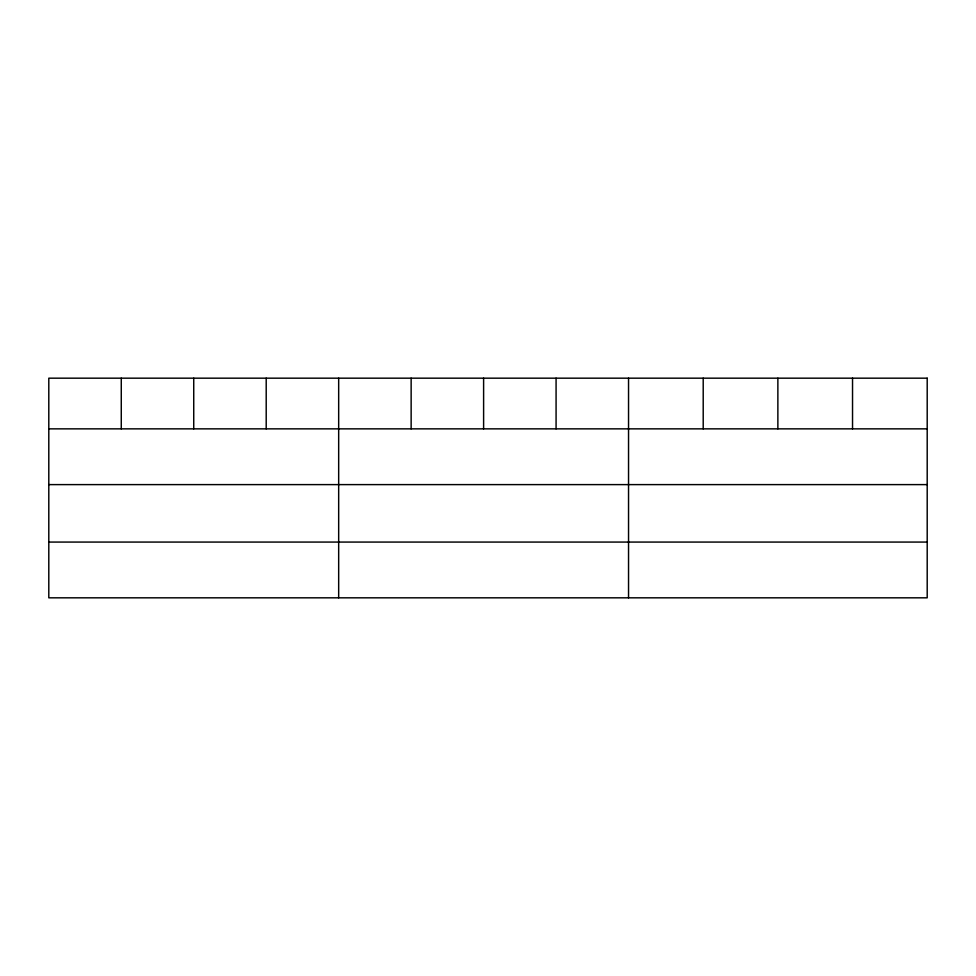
<?xml version="1.0" encoding="UTF-8"?>
<svg xmlns="http://www.w3.org/2000/svg" width="976" height="976" viewBox="0 0 976 976"><rect width="100%" height="100%" fill="white"/><g stroke="black" fill="none" stroke-linecap="round" stroke-linejoin="round"><path stroke-width="1.46" d="M48.8 428.854L927.2 428.854M48.8 484.608L927.2 484.608M48.8 542.07L927.2 542.07M852.536 378.176L852.536 428.854M777.872 378.176L777.872 428.854M703.208 378.176L703.208 428.854M628.544 378.176L628.544 597.824M556.076 378.176L556.076 428.854M483.608 378.176L483.608 428.854M411.14 378.176L411.14 428.854M338.672 378.176L338.672 597.824M266.204 378.176L266.204 428.854M193.736 378.176L193.736 428.854M121.268 378.176L121.268 428.854M927.2 378.176L48.8 378.176L48.8 597.824L927.2 597.824L927.2 378.176"/></g></svg>
